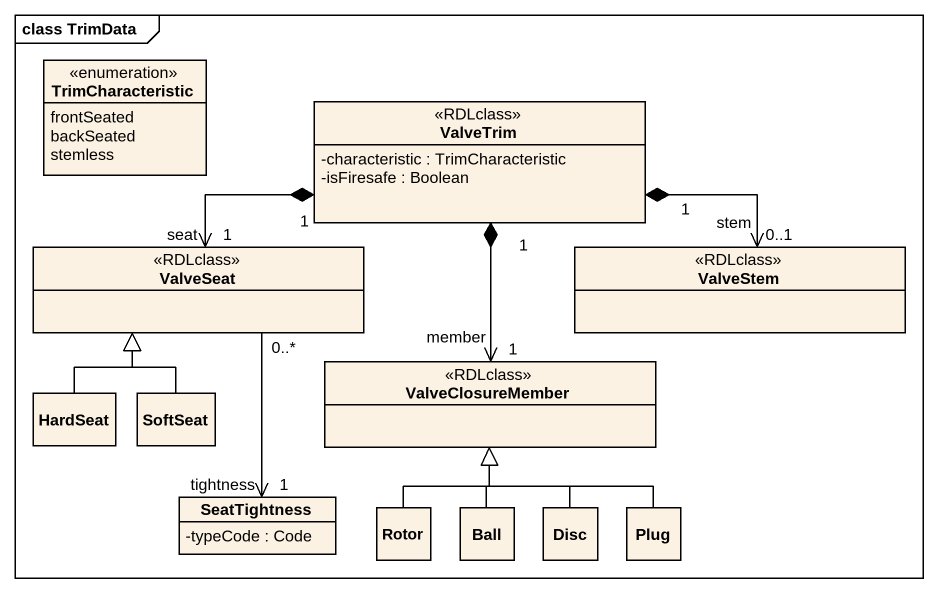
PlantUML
@startuml
mainframe class TrimData
hide circle
hide empty members
skinparam classAttributeIconSize 0
enum TrimCharacteristic {
  frontSeated
  backSeated
  stemless
}
class ValveTrim <<RDLclass>> {
  -characteristic : TrimCharacteristic
  -isFiresafe : Boolean
}
class ValveSeat <<RDLclass>>
class ValveStem <<RDLclass>>
class HardSeat
class SoftSeat
class ValveClosureMember <<RDLclass>>
class SeatTightness {
  -typeCode : Code
}
class Rotor
class Ball
class Disc
class Plug
ValveTrim "1" *-left-> "seat\n1" ValveSeat
ValveTrim "1" *-right-> "stem\n0..1" ValveStem
ValveTrim "1" *--> "member\n1" ValveClosureMember
HardSeat -up-|> ValveSeat
SoftSeat -up-|> ValveSeat
SeatTightness "tightness\n1" <-up- "0..*" ValveSeat
Rotor -up-|> ValveClosureMember
Ball -up-|> ValveClosureMember
Disc -up-|> ValveClosureMember
Plug -up-|> ValveClosureMember
@enduml
